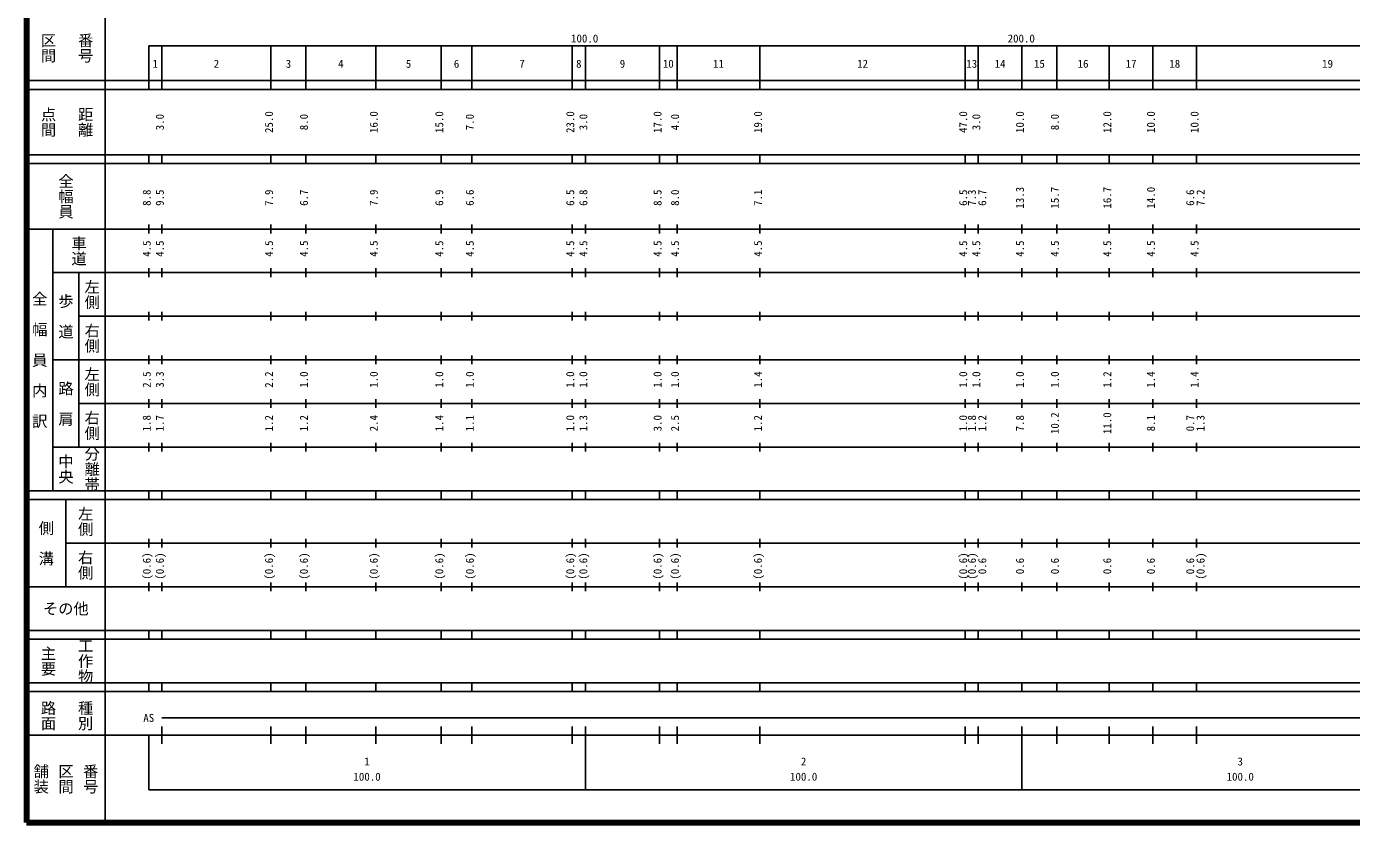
# Model space of a CAD drawing. Units: millimetres on the paper, enlarged 1000 times. Extents: x 40000 to 680000, y 20000 to 380000.
# Drawn here: x 40000 to 343484, y 20000 to 202409 of the extents above; entities that cross this region are included whole.
import ezdxf
from ezdxf.enums import TextEntityAlignment as Align

# ---------------------------------------------------------------- set-up
doc = ezdxf.new("R2010")
doc.units = ezdxf.units.MM
doc.header["$LTSCALE"] = 1000
doc.layers.add('M-TTL', color=2, linetype='Continuous', lineweight=140)
doc.layers.add('M-TTL-BAND', color=7, linetype='Continuous', lineweight=25)
doc.styles.add('@ＭＳ ゴシック', font='')
doc.styles.add('ＭＳ ゴシック', font='')
doc.styles.get('@ＭＳ ゴシック').set_extended_font_data('@MS Gothic')
doc.styles.get('ＭＳ ゴシック').set_extended_font_data('MS Gothic')

msp = doc.modelspace()

# ---------------------------------------------------------------- linework, layer by layer
at = {"layer": 'M-TTL'}
for p, q in [((40000, 380000), (40000, 20000)), ((40000, 20000), (680000, 20000))]:
    msp.add_line(p, q, dxfattribs=at)
at = {"layer": 'M-TTL-BAND'}
for p, q in [((58000, 370000), (58000, 20000)), ((68000, 198000), (579000, 198000)), ((68000, 198000), (68000, 188000)), ((71000, 188000), (71000, 198000)), ((96000, 188000), (96000, 198000)), ((104000, 188000), (104000, 198000)), ((120000, 188000), (120000, 198000)), ((135000, 188000), (135000, 198000)), ((142000, 188000), (142000, 198000)), ((165000, 188000), (165000, 198000)), ((168000, 188000), (168000, 198000)), ((185000, 188000), (185000, 198000)), ((189000, 188000), (189000, 198000)), ((208000, 188000), (208000, 198000)), ((255000, 188000), (255000, 198000)), ((258000, 188000), (258000, 198000)), ((268000, 188000), (268000, 198000)), ((276000, 188000), (276000, 198000)), ((288000, 188000), (288000, 198000)), ((298000, 188000), (298000, 198000)), ((308000, 188000), (308000, 198000)), ((40000, 190000), (579000, 190000)), ((40000, 188000), (579000, 188000)), ((40000, 173000), (579000, 173000)), ((68000, 171000), (68000, 173000)), ((71000, 171000), (71000, 173000)), ((96000, 171000), (96000, 173000)), ((104000, 171000), (104000, 173000)), ((120000, 171000), (120000, 173000)), ((135000, 171000), (135000, 173000)), ((142000, 171000), (142000, 173000)), ((165000, 171000), (165000, 173000)), ((168000, 171000), (168000, 173000)), ((185000, 171000), (185000, 173000)), ((189000, 171000), (189000, 173000)), ((208000, 171000), (208000, 173000)), ((255000, 171000), (255000, 173000)), ((258000, 171000), (258000, 173000)), ((268000, 171000), (268000, 173000)), ((276000, 171000), (276000, 173000)), ((288000, 171000), (288000, 173000)), ((298000, 171000), (298000, 173000)), ((308000, 171000), (308000, 173000)), ((40000, 171000), (579000, 171000)), ((40000, 156000), (579000, 156000)), ((46000, 96000), (46000, 156000)), ((68000, 155000), (68000, 157000)), ((71000, 155000), (71000, 157000)), ((96000, 155000), (96000, 157000)), ((104000, 155000), (104000, 157000)), ((120000, 155000), (120000, 157000)), ((135000, 155000), (135000, 157000)), ((142000, 155000), (142000, 157000)), ((165000, 155000), (165000, 157000)), ((168000, 155000), (168000, 157000)), ((185000, 155000), (185000, 157000)), ((189000, 155000), (189000, 157000)), ((208000, 155000), (208000, 157000)), ((255000, 155000), (255000, 157000)), ((258000, 155000), (258000, 157000)), ((268000, 155000), (268000, 157000)), ((276000, 155000), (276000, 157000)), ((288000, 155000), (288000, 157000)), ((298000, 155000), (298000, 157000)), ((308000, 155000), (308000, 157000)), ((46000, 146000), (579000, 146000)), ((52000, 146000), (52000, 106000)), ((68000, 145000), (68000, 147000)), ((71000, 145000), (71000, 147000)), ((96000, 145000), (96000, 147000)), ((104000, 145000), (104000, 147000)), ((120000, 145000), (120000, 147000)), ((135000, 145000), (135000, 147000)), ((142000, 145000), (142000, 147000)), ((165000, 145000), (165000, 147000)), ((168000, 145000), (168000, 147000)), ((185000, 145000), (185000, 147000)), ((189000, 145000), (189000, 147000)), ((208000, 145000), (208000, 147000)), ((255000, 145000), (255000, 147000)), ((258000, 145000), (258000, 147000)), ((268000, 145000), (268000, 147000)), ((276000, 145000), (276000, 147000)), ((288000, 145000), (288000, 147000)), ((298000, 145000), (298000, 147000)), ((308000, 145000), (308000, 147000)), ((68000, 135000), (68000, 137000)), ((71000, 135000), (71000, 137000)), ((96000, 135000), (96000, 137000)), ((104000, 135000), (104000, 137000)), ((120000, 135000), (120000, 137000)), ((135000, 135000), (135000, 137000)), ((142000, 135000), (142000, 137000)), ((165000, 135000), (165000, 137000)), ((168000, 135000), (168000, 137000)), ((185000, 135000), (185000, 137000)), ((189000, 135000), (189000, 137000)), ((208000, 135000), (208000, 137000)), ((255000, 135000), (255000, 137000)), ((258000, 135000), (258000, 137000)), ((268000, 135000), (268000, 137000)), ((276000, 135000), (276000, 137000)), ((288000, 135000), (288000, 137000)), ((298000, 135000), (298000, 137000)), ((308000, 135000), (308000, 137000)), ((52000, 136000), (579000, 136000)), ((46000, 126000), (579000, 126000)), ((68000, 125000), (68000, 127000)), ((71000, 125000), (71000, 127000)), ((96000, 125000), (96000, 127000)), ((104000, 125000), (104000, 127000)), ((120000, 125000), (120000, 127000)), ((135000, 125000), (135000, 127000)), ((142000, 125000), (142000, 127000)), ((165000, 125000), (165000, 127000)), ((168000, 125000), (168000, 127000)), ((185000, 125000), (185000, 127000)), ((189000, 125000), (189000, 127000)), ((208000, 125000), (208000, 127000)), ((255000, 125000), (255000, 127000)), ((258000, 125000), (258000, 127000)), ((268000, 125000), (268000, 127000)), ((276000, 125000), (276000, 127000)), ((288000, 125000), (288000, 127000)), ((298000, 125000), (298000, 127000)), ((308000, 125000), (308000, 127000)), ((52000, 116000), (579000, 116000)), ((68000, 115000), (68000, 117000)), ((71000, 115000), (71000, 117000)), ((96000, 115000), (96000, 117000)), ((104000, 115000), (104000, 117000)), ((120000, 115000), (120000, 117000)), ((135000, 115000), (135000, 117000)), ((142000, 115000), (142000, 117000)), ((165000, 115000), (165000, 117000)), ((168000, 115000), (168000, 117000)), ((185000, 115000), (185000, 117000)), ((189000, 115000), (189000, 117000)), ((208000, 115000), (208000, 117000)), ((255000, 115000), (255000, 117000)), ((258000, 115000), (258000, 117000)), ((268000, 115000), (268000, 117000)), ((276000, 115000), (276000, 117000)), ((288000, 115000), (288000, 117000)), ((298000, 115000), (298000, 117000)), ((308000, 115000), (308000, 117000)), ((68000, 105000), (68000, 107000)), ((71000, 105000), (71000, 107000)), ((96000, 105000), (96000, 107000)), ((104000, 105000), (104000, 107000)), ((120000, 105000), (120000, 107000)), ((135000, 105000), (135000, 107000)), ((142000, 105000), (142000, 107000)), ((165000, 105000), (165000, 107000)), ((168000, 105000), (168000, 107000)), ((185000, 105000), (185000, 107000)), ((189000, 105000), (189000, 107000)), ((208000, 105000), (208000, 107000)), ((255000, 105000), (255000, 107000)), ((258000, 105000), (258000, 107000)), ((268000, 105000), (268000, 107000)), ((276000, 105000), (276000, 107000)), ((288000, 105000), (288000, 107000)), ((298000, 105000), (298000, 107000)), ((308000, 105000), (308000, 107000)), ((46000, 106000), (579000, 106000)), ((40000, 96000), (579000, 96000)), ((68000, 94000), (68000, 96000)), ((71000, 94000), (71000, 96000)), ((96000, 94000), (96000, 96000)), ((104000, 94000), (104000, 96000)), ((120000, 94000), (120000, 96000)), ((135000, 94000), (135000, 96000)), ((142000, 94000), (142000, 96000)), ((165000, 94000), (165000, 96000)), ((168000, 94000), (168000, 96000)), ((185000, 94000), (185000, 96000)), ((189000, 94000), (189000, 96000)), ((208000, 94000), (208000, 96000)), ((255000, 94000), (255000, 96000)), ((258000, 94000), (258000, 96000)), ((268000, 94000), (268000, 96000)), ((276000, 94000), (276000, 96000)), ((288000, 94000), (288000, 96000)), ((298000, 94000), (298000, 96000)), ((308000, 94000), (308000, 96000)), ((40000, 94000), (579000, 94000)), ((49000, 94000), (49000, 74000)), ((68000, 83000), (68000, 85000)), ((71000, 83000), (71000, 85000)), ((96000, 83000), (96000, 85000)), ((104000, 83000), (104000, 85000)), ((120000, 83000), (120000, 85000)), ((135000, 83000), (135000, 85000)), ((142000, 83000), (142000, 85000)), ((165000, 83000), (165000, 85000)), ((168000, 83000), (168000, 85000)), ((185000, 83000), (185000, 85000)), ((189000, 83000), (189000, 85000)), ((208000, 83000), (208000, 85000)), ((255000, 83000), (255000, 85000)), ((258000, 83000), (258000, 85000)), ((268000, 83000), (268000, 85000)), ((276000, 83000), (276000, 85000)), ((288000, 83000), (288000, 85000)), ((298000, 83000), (298000, 85000)), ((308000, 83000), (308000, 85000)), ((49000, 84000), (579000, 84000)), ((40000, 74000), (579000, 74000)), ((68000, 73000), (68000, 75000)), ((71000, 73000), (71000, 75000)), ((96000, 73000), (96000, 75000)), ((104000, 73000), (104000, 75000)), ((120000, 73000), (120000, 75000)), ((135000, 73000), (135000, 75000)), ((142000, 73000), (142000, 75000)), ((165000, 73000), (165000, 75000)), ((168000, 73000), (168000, 75000)), ((185000, 73000), (185000, 75000)), ((189000, 73000), (189000, 75000)), ((208000, 73000), (208000, 75000)), ((255000, 73000), (255000, 75000)), ((258000, 73000), (258000, 75000)), ((268000, 73000), (268000, 75000)), ((276000, 73000), (276000, 75000)), ((288000, 73000), (288000, 75000)), ((298000, 73000), (298000, 75000)), ((308000, 73000), (308000, 75000)), ((40000, 64000), (579000, 64000)), ((68000, 62000), (68000, 64000)), ((71000, 62000), (71000, 64000)), ((96000, 62000), (96000, 64000)), ((104000, 62000), (104000, 64000)), ((120000, 62000), (120000, 64000)), ((135000, 62000), (135000, 64000)), ((142000, 62000), (142000, 64000)), ((165000, 62000), (165000, 64000)), ((168000, 62000), (168000, 64000)), ((185000, 62000), (185000, 64000)), ((189000, 62000), (189000, 64000)), ((208000, 62000), (208000, 64000)), ((255000, 62000), (255000, 64000)), ((258000, 62000), (258000, 64000)), ((268000, 62000), (268000, 64000)), ((276000, 62000), (276000, 64000)), ((288000, 62000), (288000, 64000)), ((298000, 62000), (298000, 64000)), ((308000, 62000), (308000, 64000)), ((40000, 62000), (579000, 62000)), ((40000, 52000), (579000, 52000)), ((68000, 50000), (68000, 52000)), ((71000, 50000), (71000, 52000)), ((96000, 50000), (96000, 52000)), ((104000, 50000), (104000, 52000)), ((120000, 50000), (120000, 52000)), ((135000, 50000), (135000, 52000)), ((142000, 50000), (142000, 52000)), ((165000, 50000), (165000, 52000)), ((168000, 50000), (168000, 52000)), ((185000, 50000), (185000, 52000)), ((189000, 50000), (189000, 52000)), ((208000, 50000), (208000, 52000)), ((255000, 50000), (255000, 52000)), ((258000, 50000), (258000, 52000)), ((268000, 50000), (268000, 52000)), ((276000, 50000), (276000, 52000)), ((288000, 50000), (288000, 52000)), ((298000, 50000), (298000, 52000)), ((308000, 50000), (308000, 52000)), ((40000, 50000), (579000, 50000)), ((71000, 44000), (565000, 44000)), ((40000, 40000), (579000, 40000)), ((68000, 40000), (68000, 27500)), ((71000, 38000), (71000, 42000)), ((96000, 38000), (96000, 42000)), ((104000, 38000), (104000, 42000)), ((120000, 38000), (120000, 42000)), ((135000, 38000), (135000, 42000)), ((142000, 38000), (142000, 42000)), ((165000, 38000), (165000, 42000)), ((168000, 27500), (168000, 42000)), ((185000, 38000), (185000, 42000)), ((189000, 38000), (189000, 42000)), ((208000, 38000), (208000, 42000)), ((255000, 38000), (255000, 42000)), ((258000, 38000), (258000, 42000)), ((268000, 27500), (268000, 42000)), ((276000, 38000), (276000, 42000)), ((288000, 38000), (288000, 42000)), ((298000, 38000), (298000, 42000)), ((308000, 38000), (308000, 42000)), ((68000, 27500), (579000, 27500))]:
    msp.add_line(p, q, dxfattribs=at)

# ---------------------------------------------------------------- texts
at = {"layer": 'M-TTL-BAND', "style": '@ＭＳ ゴシック'}
for s, p in [('区間', (45000, 197500)), ('番号', (53500, 197500)), ('点間', (45000, 180500)), ('距離', (53500, 180500)), ('全幅員', (49000, 163500)), ('車道', (52000, 151000)), ('左側', (55000, 141000)), ('全\u3000幅\u3000員\u3000内\u3000訳', (43000, 126000)), ('歩\u3000道', (49000, 136000)), ('右側', (55000, 131000)), ('左側', (55000, 121000)), ('路\u3000肩', (49000, 116000)), ('右側', (55000, 111000)), ('中央', (49000, 101000)), ('分離帯', (55000, 101000)), ('左側', (53500, 89000)), ('側\u3000溝', (44500, 84000)), ('右側', (53500, 79000)), ('工作物', (53500, 57000)), ('主要', (45000, 57000)), ('路面', (45000, 44500)), ('種別', (53500, 44500)), ('舗装', (43333, 30000)), ('区間', (49000, 30000)), ('番号', (54667, 30000))]:
    msp.add_text(s, height=2566, rotation=270, dxfattribs=at).set_placement(p, align=Align.MIDDLE_CENTER)
at = {"layer": 'M-TTL-BAND', "style": 'ＭＳ ゴシック'}
for s, p in [('100.0', (167844, 198195)), ('200.0', (267844, 198195)), ('1', (69500, 192405)), ('2', (83500, 192405)), ('3', (100000, 192405)), ('4', (112000, 192405)), ('5', (127500, 192405)), ('6', (138500, 192405)), ('7', (153500, 192405)), ('8', (166500, 192405)), ('9', (176500, 192405)), ('10', (187000, 192405)), ('11', (198500, 192405)), ('12', (231500, 192405)), ('13', (256500, 192405)), ('14', (263000, 192405)), ('15', (272000, 192405)), ('16', (282000, 192405)), ('17', (293000, 192405)), ('18', (303000, 192405)), ('19', (338000, 192405)), ('AS', (68000, 42500)), ('1', (118000, 32523)), ('2', (218000, 32523)), ('3', (318000, 32523)), ('100.0', (118000, 29033)), ('100.0', (218000, 29033)), ('100.0', (318000, 29033))]:
    msp.add_text(s, height=1833, dxfattribs=at).set_placement(p, align=Align.BOTTOM_CENTER)
for s, p in [('3.0', (72000, 180500)), ('25.0', (97000, 180500)), ('8.0', (105000, 180500)), ('16.0', (121000, 180500)), ('15.0', (136000, 180500)), ('7.0', (143000, 180500)), ('23.0', (166000, 180500)), ('3.0', (169000, 180500)), ('17.0', (186000, 180500)), ('4.0', (190000, 180500)), ('19.0', (209000, 180500)), ('47.0', (256000, 180500)), ('3.0', (259000, 180500)), ('10.0', (269000, 180500)), ('8.0', (277000, 180500)), ('12.0', (289000, 180500)), ('10.0', (299000, 180500)), ('10.0', (309000, 180500)), ('8.8', (69000, 163174)), ('9.5', (72000, 163174)), ('7.9', (97000, 163174)), ('6.7', (105000, 163174)), ('7.9', (121000, 163174)), ('6.9', (136000, 163174)), ('6.6', (143000, 163174)), ('6.5', (166000, 163174)), ('6.8', (169000, 163174)), ('8.5', (186000, 163174)), ('8.0', (190000, 163174)), ('7.1', (209000, 163174)), ('6.5', (256000, 163174)), ('7.3', (258000, 163174)), ('6.7', (260370, 163174)), ('13.3', (269000, 163174)), ('15.7', (277000, 163174)), ('16.7', (289000, 163174)), ('14.0', (299000, 163174)), ('6.6', (308000, 163174)), ('7.2', (310370, 163174)), ('4.5', (69000, 151500)), ('4.5', (72000, 151500)), ('4.5', (97000, 151500)), ('4.5', (105000, 151500)), ('4.5', (121000, 151500)), ('4.5', (136000, 151500)), ('4.5', (143000, 151500)), ('4.5', (166000, 151500)), ('4.5', (169000, 151500)), ('4.5', (186000, 151500)), ('4.5', (190000, 151500)), ('4.5', (209000, 151500)), ('4.5', (256000, 151500)), ('4.5', (259000, 151500)), ('4.5', (269000, 151500)), ('4.5', (277000, 151500)), ('4.5', (289000, 151500)), ('4.5', (299000, 151500)), ('4.5', (309000, 151500)), ('2.5', (69000, 121500)), ('3.3', (72000, 121500)), ('2.2', (97000, 121500)), ('1.0', (105000, 121500)), ('1.0', (121000, 121500)), ('1.0', (136000, 121500)), ('1.0', (143000, 121500)), ('1.0', (166000, 121500)), ('1.0', (169000, 121500)), ('1.0', (186000, 121500)), ('1.0', (190000, 121500)), ('1.4', (209000, 121500)), ('1.0', (256000, 121500)), ('1.0', (259000, 121500)), ('1.0', (269000, 121500)), ('1.0', (277000, 121500)), ('1.2', (289000, 121500)), ('1.4', (299000, 121500)), ('1.4', (309000, 121500)), ('1.8', (69000, 111500)), ('1.7', (72000, 111500)), ('1.2', (97000, 111500)), ('1.2', (105000, 111500)), ('2.4', (121000, 111500)), ('1.4', (136000, 111500)), ('1.1', (143000, 111500)), ('1.0', (166000, 111500)), ('1.3', (169000, 111500)), ('3.0', (186000, 111500)), ('2.5', (190000, 111500)), ('1.2', (209000, 111500)), ('1.0', (256000, 111500)), ('1.8', (258000, 111500)), ('1.2', (260370, 111500)), ('7.8', (269000, 111500)), ('10.2', (277000, 111500)), ('11.0', (289000, 111500)), ('8.1', (299000, 111500)), ('0.7', (308000, 111500)), ('1.3', (310370, 111500)), ('(0.6)', (69000, 78764)), ('(0.6)', (72000, 78764)), ('(0.6)', (97000, 78764)), ('(0.6)', (105000, 78764)), ('(0.6)', (121000, 78764)), ('(0.6)', (136000, 78764)), ('(0.6)', (143000, 78764)), ('(0.6)', (166000, 78764)), ('(0.6)', (169000, 78764)), ('(0.6)', (186000, 78764)), ('(0.6)', (190000, 78764)), ('(0.6)', (209000, 78764)), ('(0.6)', (256000, 78764)), ('(0.6)', (258000, 78764)), ('0.6', (260370, 78764)), ('0.6', (269000, 78764)), ('0.6', (277000, 78764)), ('0.6', (289000, 78764)), ('0.6', (299000, 78764)), ('0.6', (308000, 78764)), ('(0.6)', (310370, 78764))]:
    msp.add_text(s, height=1833, rotation=90, dxfattribs=at).set_placement(p, align=Align.BOTTOM_CENTER)
msp.add_text('その他', height=2566, dxfattribs=at).set_placement((49000, 69000), align=Align.MIDDLE_CENTER)

doc.saveas('drawing.dxf')
